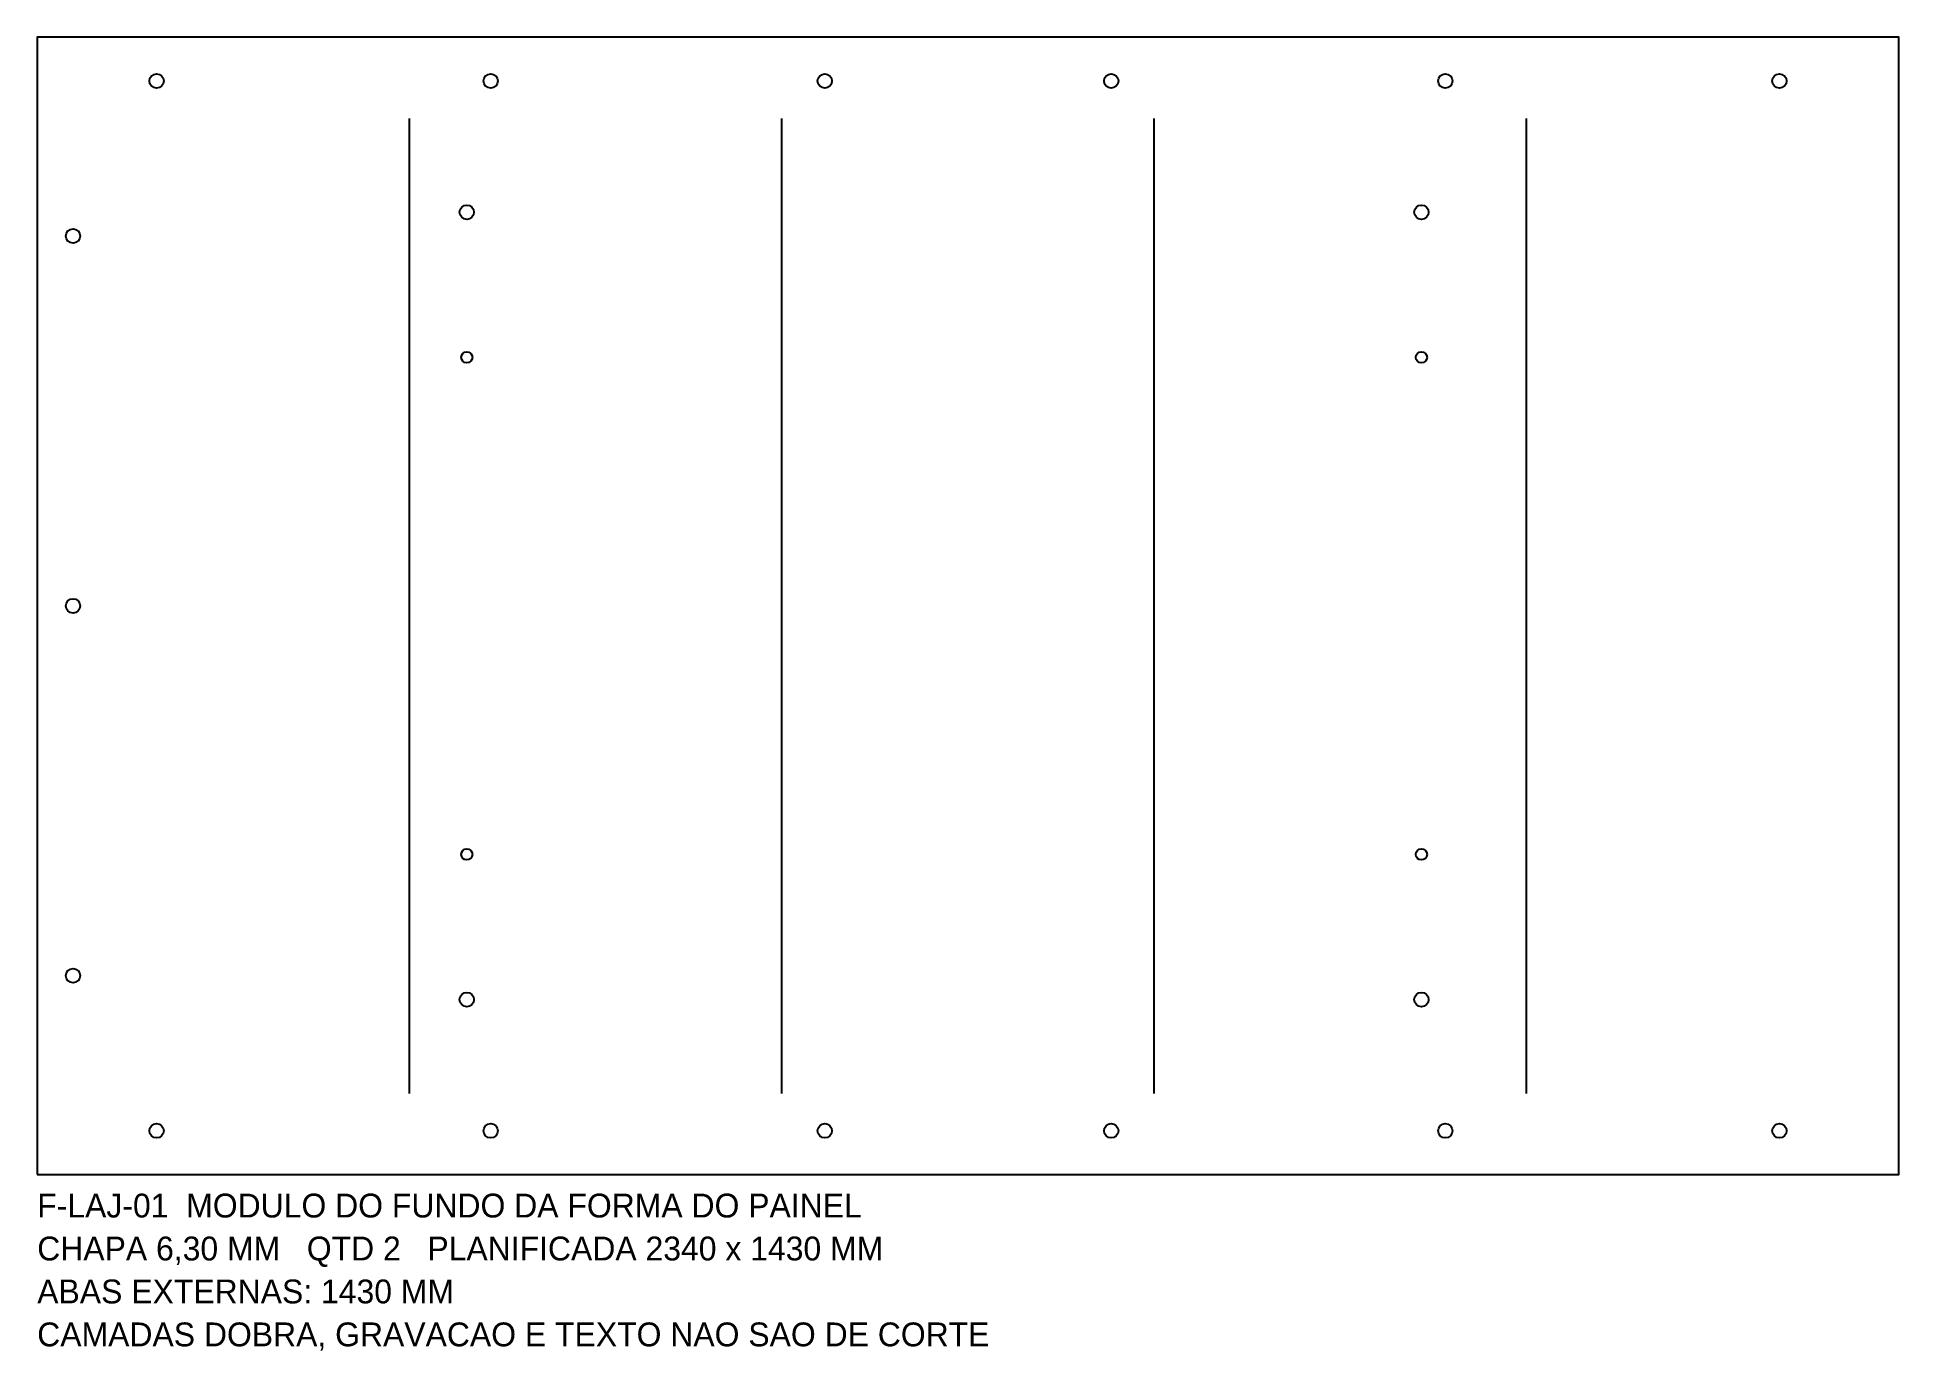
# Model space of a CAD drawing. Header units: millimetres. Extents: x 0 to 2340, y -222 to 1430.
import ezdxf

# ---------------------------------------------------------------- set-up
doc = ezdxf.new("R2010")
doc.units = ezdxf.units.MM
doc.linetypes.add('DASHED', pattern=[1.524, 1.27, -0.254])
for name, color, linetype in [('CORTE', 7, 'CONTINUOUS'), ('GRAVACAO', 4, 'DASHED'), ('TEXTO', 3, 'CONTINUOUS')]:
    doc.layers.add(name, color=color, linetype=linetype)

msp = doc.modelspace()

# ---------------------------------------------------------------- linework, layer by layer
at = {"layer": 'CORTE'}
msp.add_lwpolyline([(0, 0), (2340, 0), (2340, 1430), (0, 1430)], close=True, dxfattribs=at)
for centre, radius in [((150, 1375), 9), ((570, 1375), 9), ((990, 1375), 9), ((1350, 1375), 9), ((1770, 1375), 9), ((2190, 1375), 9), ((540, 1210), 9), ((1740, 1210), 9), ((45, 1180), 9), ((540, 1027.5), 7), ((1740, 1027.5), 7), ((45, 715), 9), ((540, 402.5), 7), ((1740, 402.5), 7), ((45, 250), 9), ((540, 220), 9), ((1740, 220), 9), ((150, 55), 9), ((570, 55), 9), ((990, 55), 9), ((1350, 55), 9), ((1770, 55), 9), ((2190, 55), 9)]:
    msp.add_circle(centre, radius, dxfattribs=at)
at = {"layer": 'GRAVACAO'}
for p, q in [((468, 102), (468, 1328)), ((936, 102), (936, 1328)), ((1404, 102), (1404, 1328)), ((1872, 102), (1872, 1328))]:
    msp.add_line(p, q, dxfattribs=at)

# ---------------------------------------------------------------- texts
at = {"layer": 'TEXTO'}
for s, p in [('F-LAJ-01  MODULO DO FUNDO DA FORMA DO PAINEL', (0, -54)), ('CHAPA 6,30 MM   QTD 2   PLANIFICADA 2340 x 1430 MM', (0, -108)), ('ABAS EXTERNAS: 1430 MM', (0, -162)), ('CAMADAS DOBRA, GRAVACAO E TEXTO NAO SAO DE CORTE', (0, -216))]:
    msp.add_text(s, height=30, dxfattribs=at).set_placement(p)

doc.saveas('drawing.dxf')
